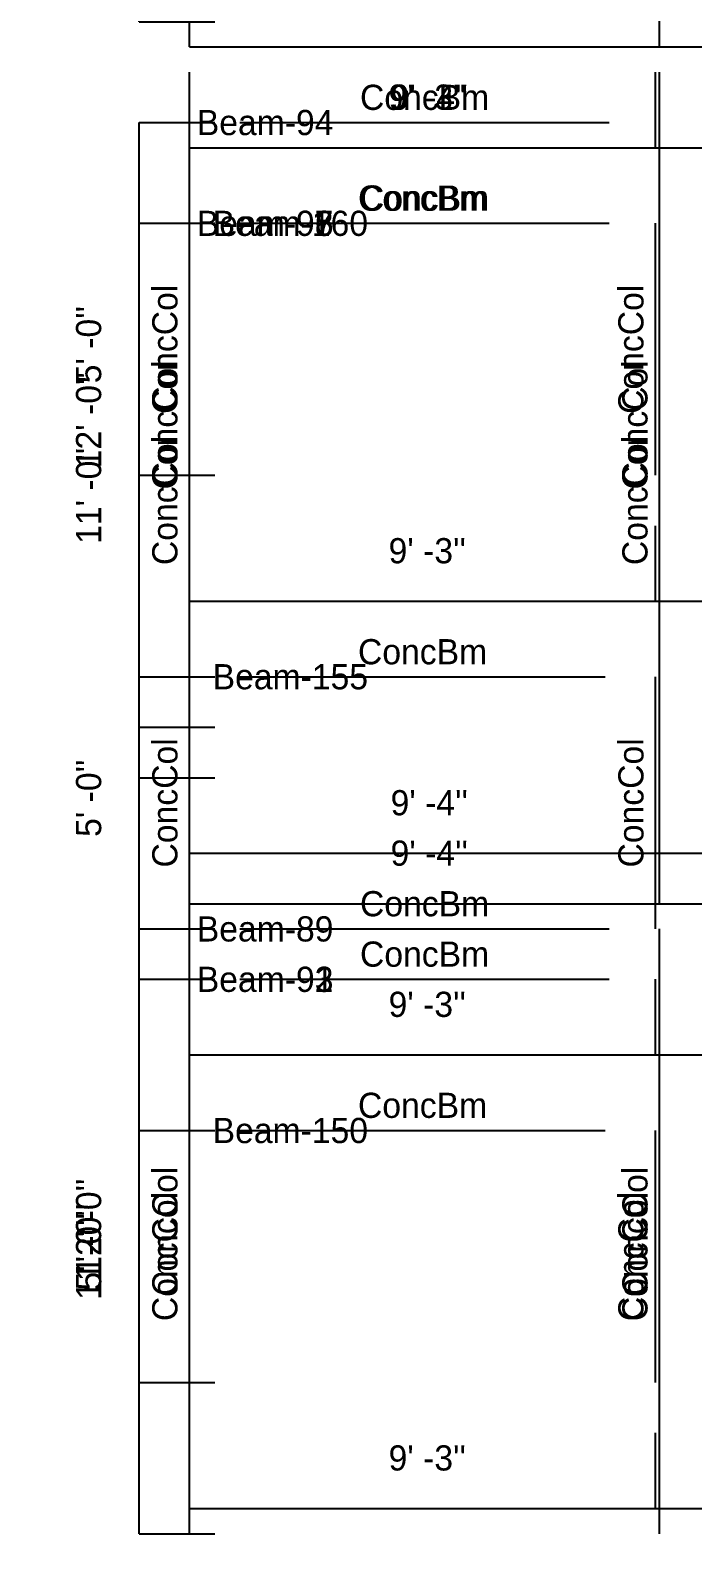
# Model space of a CAD drawing. Extents: x -38 to 2998, y -195 to 11529.
# Drawn here: x -38 to 119.9, y 2926.5 to 3286 of the extents above; entities that cross this region are included whole.
import ezdxf
from ezdxf.enums import TextEntityAlignment as Align

# ---------------------------------------------------------------- set-up
doc = ezdxf.new("R2010")
doc.units = 0
doc.header["$MEASUREMENT"] = 0
doc.layers.get('0').update_dxf_attribs({"linetype": 'CONTINUOUS'})
for name, color, linetype in [('CENTERLINES', 7, 'CONTINUOUS'), ('DIMENSIONS', 4, 'CONTINUOUS'), ('TEXT', 5, 'CONTINUOUS')]:
    doc.layers.add(name, color=color, linetype=linetype)
doc.dimstyles.get("Standard").update_dxf_attribs({"dimtxt": 0.18, "dimasz": 0.18, "dimexe": 0.18, "dimexo": 0.0625, "dimgap": 0.09, "dimtad": 0, "dimtih": 1, "dimtoh": 1, "dimdec": 4, "dimzin": 0, "dimtxsty": 'STANDARD', "dimcen": 0.09, "dimazin": 3, "dimtfac": 1, "dimtdec": 4, "dimtofl": 0, "dimtmove": 0, "dimatfit": 3, "dimtolj": 1, "dimtzin": 0})

# ---------------------------------------------------------------- blocks, each defined once
blk = doc.blocks.new('*D7762')
at = {"color": 1, "linetype": 'BYBLOCK'}
for points in [[(-8.29, 3068.29), (-7.23, 3067.23), (-16.77, 3076.77), (-15.71, 3075.71)], [(-8.29, 2924.29), (-7.23, 2923.23), (-16.77, 2932.77), (-15.71, 2931.71)]]:
    blk.add_solid(points, dxfattribs=at)
at = {"layer": 'DIMENSIONS', "color": 9, "linetype": 'BYBLOCK'}
for p, q in [((-12, 3072), (6, 3072)), ((-12, 2928), (6, 2928))]:
    blk.add_line(p, q, dxfattribs=at)
at = {"layer": 'DIMENSIONS', "color": 0, "linetype": 'BYBLOCK'}
blk.add_line((-12, 2928), (-12, 3072), dxfattribs=at)
at = {"layer": 'DIMENSIONS', "color": 0, "linetype": 'BYBLOCK', "insert": (-24, 3000), "char_height": 6, "attachment_point": 5, "rotation": 90}
blk.add_mtext("\\A1; 12' -0''", dxfattribs=at)
blk = doc.blocks.new('*D7763')
at = {"color": 1, "linetype": 'BYBLOCK'}
for points in [[(4.77, 3094.77), (3.71, 3093.71), (-3.71, 3086.29), (-4.77, 3085.23)], [(116.73, 3094.77), (115.67, 3093.71), (108.25, 3086.29), (107.19, 3085.23)]]:
    blk.add_solid(points, dxfattribs=at)
at = {"layer": 'DIMENSIONS', "color": 9, "linetype": 'BYBLOCK'}
for p, q in [((0, 3090), (0, 3108)), ((111.96, 3090), (111.96, 3108))]:
    blk.add_line(p, q, dxfattribs=at)
at = {"layer": 'DIMENSIONS', "color": 0, "linetype": 'BYBLOCK'}
blk.add_line((0, 3090), (111.96, 3090), dxfattribs=at)
at = {"layer": 'DIMENSIONS', "color": 0, "linetype": 'BYBLOCK', "insert": (55.98, 3102), "char_height": 6, "attachment_point": 5}
blk.add_mtext("\\A1; 9' -4''", dxfattribs=at)
blk = doc.blocks.new('*D7764')
at = {"color": 1, "linetype": 'BYBLOCK'}
for points in [[(116.73, 3094.77), (115.67, 3093.71), (108.25, 3086.29), (107.19, 3085.23)], [(236.73, 3094.77), (235.67, 3093.71), (228.25, 3086.29), (227.19, 3085.23)]]:
    blk.add_solid(points, dxfattribs=at)
at = {"layer": 'DIMENSIONS', "color": 9, "linetype": 'BYBLOCK'}
for p, q in [((111.96, 3090), (111.96, 3108)), ((231.96, 3090), (231.96, 3108))]:
    blk.add_line(p, q, dxfattribs=at)
at = {"layer": 'DIMENSIONS', "color": 0, "linetype": 'BYBLOCK'}
blk.add_line((111.96, 3090), (231.96, 3090), dxfattribs=at)
at = {"layer": 'DIMENSIONS', "color": 0, "linetype": 'BYBLOCK', "insert": (171.96, 3102), "char_height": 6, "attachment_point": 5}
blk.add_mtext("\\A1; 10' -0''", dxfattribs=at)
blk = doc.blocks.new('*D7783')
at = {"color": 1, "linetype": 'BYBLOCK'}
for points in [[(-8.29, 3260.29), (-7.23, 3259.23), (-16.77, 3268.77), (-15.71, 3267.71)], [(-8.29, 3116.29), (-7.23, 3115.23), (-16.77, 3124.77), (-15.71, 3123.71)]]:
    blk.add_solid(points, dxfattribs=at)
at = {"layer": 'DIMENSIONS', "color": 9, "linetype": 'BYBLOCK'}
for p, q in [((-12, 3264), (6, 3264)), ((-12, 3120), (6, 3120))]:
    blk.add_line(p, q, dxfattribs=at)
at = {"layer": 'DIMENSIONS', "color": 0, "linetype": 'BYBLOCK'}
blk.add_line((-12, 3120), (-12, 3264), dxfattribs=at)
at = {"layer": 'DIMENSIONS', "color": 0, "linetype": 'BYBLOCK', "insert": (-24, 3192), "char_height": 6, "attachment_point": 5, "rotation": 90}
blk.add_mtext("\\A1; 12' -0''", dxfattribs=at)
blk = doc.blocks.new('*D7784')
at = {"color": 1, "linetype": 'BYBLOCK'}
for points in [[(4.77, 3286.77), (3.71, 3285.71), (-3.71, 3278.29), (-4.77, 3277.23)], [(116.73, 3286.77), (115.67, 3285.71), (108.25, 3278.29), (107.19, 3277.23)]]:
    blk.add_solid(points, dxfattribs=at)
at = {"layer": 'DIMENSIONS', "color": 9, "linetype": 'BYBLOCK'}
for p, q in [((0, 3282), (0, 3300)), ((111.96, 3282), (111.96, 3300))]:
    blk.add_line(p, q, dxfattribs=at)
at = {"layer": 'DIMENSIONS', "color": 0, "linetype": 'BYBLOCK'}
blk.add_line((0, 3282), (111.96, 3282), dxfattribs=at)
at = {"layer": 'DIMENSIONS', "color": 0, "linetype": 'BYBLOCK', "insert": (55.98, 3294), "char_height": 6, "attachment_point": 5}
blk.add_mtext("\\A1; 9' -4''", dxfattribs=at)
blk = doc.blocks.new('*D7785')
at = {"color": 1, "linetype": 'BYBLOCK'}
for points in [[(116.73, 3286.77), (115.67, 3285.71), (108.25, 3278.29), (107.19, 3277.23)], [(236.73, 3286.77), (235.67, 3285.71), (228.25, 3278.29), (227.19, 3277.23)]]:
    blk.add_solid(points, dxfattribs=at)
at = {"layer": 'DIMENSIONS', "color": 9, "linetype": 'BYBLOCK'}
for p, q in [((111.96, 3282), (111.96, 3300)), ((231.96, 3282), (231.96, 3300))]:
    blk.add_line(p, q, dxfattribs=at)
at = {"layer": 'DIMENSIONS', "color": 0, "linetype": 'BYBLOCK'}
blk.add_line((111.96, 3282), (231.96, 3282), dxfattribs=at)
at = {"layer": 'DIMENSIONS', "color": 0, "linetype": 'BYBLOCK', "insert": (171.96, 3294), "char_height": 6, "attachment_point": 5}
blk.add_mtext("\\A1; 10' -0''", dxfattribs=at)
blk = doc.blocks.new('*D8253')
at = {"color": 1, "linetype": 'BYBLOCK'}
for points in [[(-8.29, 3056.29), (-7.23, 3055.23), (-16.77, 3064.77), (-15.71, 3063.71)], [(-8.29, 2924.29), (-7.23, 2923.23), (-16.77, 2932.77), (-15.71, 2931.71)]]:
    blk.add_solid(points, dxfattribs=at)
at = {"layer": 'DIMENSIONS', "color": 9, "linetype": 'BYBLOCK'}
for p, q in [((-12, 3060), (6, 3060)), ((-12, 2928), (6, 2928))]:
    blk.add_line(p, q, dxfattribs=at)
at = {"layer": 'DIMENSIONS', "color": 0, "linetype": 'BYBLOCK'}
blk.add_line((-12, 2928), (-12, 3060), dxfattribs=at)
at = {"layer": 'DIMENSIONS', "color": 0, "linetype": 'BYBLOCK', "insert": (-24, 2994), "char_height": 6, "attachment_point": 5, "rotation": 90}
blk.add_mtext("\\A1; 11' -0''", dxfattribs=at)
blk = doc.blocks.new('*D8254')
at = {"color": 1, "linetype": 'BYBLOCK'}
for points in [[(4.77, 3082.77), (3.71, 3081.71), (-3.71, 3074.29), (-4.77, 3073.23)], [(116.73, 3082.77), (115.67, 3081.71), (108.25, 3074.29), (107.19, 3073.23)]]:
    blk.add_solid(points, dxfattribs=at)
at = {"layer": 'DIMENSIONS', "color": 9, "linetype": 'BYBLOCK'}
for p, q in [((0, 3078), (0, 3096)), ((111.96, 3078), (111.96, 3096))]:
    blk.add_line(p, q, dxfattribs=at)
at = {"layer": 'DIMENSIONS', "color": 0, "linetype": 'BYBLOCK'}
blk.add_line((0, 3078), (111.96, 3078), dxfattribs=at)
at = {"layer": 'DIMENSIONS', "color": 0, "linetype": 'BYBLOCK', "insert": (55.98, 3090), "char_height": 6, "attachment_point": 5}
blk.add_mtext("\\A1; 9' -4''", dxfattribs=at)
blk = doc.blocks.new('*D8255')
at = {"color": 1, "linetype": 'BYBLOCK'}
for points in [[(116.73, 3082.77), (115.67, 3081.71), (108.25, 3074.29), (107.19, 3073.23)], [(236.73, 3082.77), (235.67, 3081.71), (228.25, 3074.29), (227.19, 3073.23)]]:
    blk.add_solid(points, dxfattribs=at)
at = {"layer": 'DIMENSIONS', "color": 9, "linetype": 'BYBLOCK'}
for p, q in [((111.96, 3078), (111.96, 3096)), ((231.96, 3078), (231.96, 3096))]:
    blk.add_line(p, q, dxfattribs=at)
at = {"layer": 'DIMENSIONS', "color": 0, "linetype": 'BYBLOCK'}
blk.add_line((111.96, 3078), (231.96, 3078), dxfattribs=at)
at = {"layer": 'DIMENSIONS', "color": 0, "linetype": 'BYBLOCK', "insert": (171.96, 3090), "char_height": 6, "attachment_point": 5}
blk.add_mtext("\\A1; 10' -0''", dxfattribs=at)
blk = doc.blocks.new('*D8274')
at = {"color": 1, "linetype": 'BYBLOCK'}
for points in [[(-8.29, 3236.29), (-7.23, 3235.23), (-16.77, 3244.77), (-15.71, 3243.71)], [(-8.29, 3104.29), (-7.23, 3103.23), (-16.77, 3112.77), (-15.71, 3111.71)]]:
    blk.add_solid(points, dxfattribs=at)
at = {"layer": 'DIMENSIONS', "color": 9, "linetype": 'BYBLOCK'}
for p, q in [((-12, 3240), (6, 3240)), ((-12, 3108), (6, 3108))]:
    blk.add_line(p, q, dxfattribs=at)
at = {"layer": 'DIMENSIONS', "color": 0, "linetype": 'BYBLOCK'}
blk.add_line((-12, 3108), (-12, 3240), dxfattribs=at)
at = {"layer": 'DIMENSIONS', "color": 0, "linetype": 'BYBLOCK', "insert": (-24, 3174), "char_height": 6, "attachment_point": 5, "rotation": 90}
blk.add_mtext("\\A1; 11' -0''", dxfattribs=at)
blk = doc.blocks.new('*D8275')
at = {"color": 1, "linetype": 'BYBLOCK'}
for points in [[(4.77, 3262.77), (3.71, 3261.71), (-3.71, 3254.29), (-4.77, 3253.23)], [(116.73, 3262.77), (115.67, 3261.71), (108.25, 3254.29), (107.19, 3253.23)]]:
    blk.add_solid(points, dxfattribs=at)
at = {"layer": 'DIMENSIONS', "color": 9, "linetype": 'BYBLOCK'}
for p, q in [((0, 3258), (0, 3276)), ((111.96, 3258), (111.96, 3276))]:
    blk.add_line(p, q, dxfattribs=at)
at = {"layer": 'DIMENSIONS', "color": 0, "linetype": 'BYBLOCK'}
blk.add_line((0, 3258), (111.96, 3258), dxfattribs=at)
at = {"layer": 'DIMENSIONS', "color": 0, "linetype": 'BYBLOCK', "insert": (55.98, 3270), "char_height": 6, "attachment_point": 5}
blk.add_mtext("\\A1; 9' -4''", dxfattribs=at)
blk = doc.blocks.new('*D8276')
at = {"color": 1, "linetype": 'BYBLOCK'}
for points in [[(116.73, 3262.77), (115.67, 3261.71), (108.25, 3254.29), (107.19, 3253.23)], [(236.73, 3262.77), (235.67, 3261.71), (228.25, 3254.29), (227.19, 3253.23)]]:
    blk.add_solid(points, dxfattribs=at)
at = {"layer": 'DIMENSIONS', "color": 9, "linetype": 'BYBLOCK'}
for p, q in [((111.96, 3258), (111.96, 3276)), ((231.96, 3258), (231.96, 3276))]:
    blk.add_line(p, q, dxfattribs=at)
at = {"layer": 'DIMENSIONS', "color": 0, "linetype": 'BYBLOCK'}
blk.add_line((111.96, 3258), (231.96, 3258), dxfattribs=at)
at = {"layer": 'DIMENSIONS', "color": 0, "linetype": 'BYBLOCK', "insert": (171.96, 3270), "char_height": 6, "attachment_point": 5}
blk.add_mtext("\\A1; 10' -0''", dxfattribs=at)
blk = doc.blocks.new('*D8295')
at = {"color": 1, "linetype": 'BYBLOCK'}
for points in [[(-8.29, 3416.29), (-7.23, 3415.23), (-16.77, 3424.77), (-15.71, 3423.71)], [(-8.29, 3284.29), (-7.23, 3283.23), (-16.77, 3292.77), (-15.71, 3291.71)]]:
    blk.add_solid(points, dxfattribs=at)
at = {"layer": 'DIMENSIONS', "color": 9, "linetype": 'BYBLOCK'}
for p, q in [((-12, 3420), (6, 3420)), ((-12, 3288), (6, 3288))]:
    blk.add_line(p, q, dxfattribs=at)
at = {"layer": 'DIMENSIONS', "color": 0, "linetype": 'BYBLOCK'}
blk.add_line((-12, 3288), (-12, 3420), dxfattribs=at)
at = {"layer": 'DIMENSIONS', "color": 0, "linetype": 'BYBLOCK', "insert": (-24, 3354), "char_height": 6, "attachment_point": 5, "rotation": 90}
blk.add_mtext("\\A1; 11' -0''", dxfattribs=at)
blk = doc.blocks.new('*D8723')
at = {"color": 1, "linetype": 'BYBLOCK'}
for points in [[(-8.29, 3056.29), (-7.23, 3055.23), (-16.77, 3064.77), (-15.71, 3063.71)], [(-8.29, 2924.29), (-7.23, 2923.23), (-16.77, 2932.77), (-15.71, 2931.71)]]:
    blk.add_solid(points, dxfattribs=at)
at = {"layer": 'DIMENSIONS', "color": 9, "linetype": 'BYBLOCK'}
for p, q in [((-12, 3060), (6, 3060)), ((-12, 2928), (6, 2928))]:
    blk.add_line(p, q, dxfattribs=at)
at = {"layer": 'DIMENSIONS', "color": 0, "linetype": 'BYBLOCK'}
blk.add_line((-12, 2928), (-12, 3060), dxfattribs=at)
at = {"layer": 'DIMENSIONS', "color": 0, "linetype": 'BYBLOCK', "insert": (-24, 2994), "char_height": 6, "attachment_point": 5, "rotation": 90}
blk.add_mtext("\\A1; 11' -0''", dxfattribs=at)
blk = doc.blocks.new('*D8724')
at = {"color": 1, "linetype": 'BYBLOCK'}
for points in [[(4.77, 3082.77), (3.71, 3081.71), (-3.71, 3074.29), (-4.77, 3073.23)], [(116.73, 3082.77), (115.67, 3081.71), (108.25, 3074.29), (107.19, 3073.23)]]:
    blk.add_solid(points, dxfattribs=at)
at = {"layer": 'DIMENSIONS', "color": 9, "linetype": 'BYBLOCK'}
for p, q in [((0, 3078), (0, 3096)), ((111.96, 3078), (111.96, 3096))]:
    blk.add_line(p, q, dxfattribs=at)
at = {"layer": 'DIMENSIONS', "color": 0, "linetype": 'BYBLOCK'}
blk.add_line((0, 3078), (111.96, 3078), dxfattribs=at)
at = {"layer": 'DIMENSIONS', "color": 0, "linetype": 'BYBLOCK', "insert": (55.98, 3090), "char_height": 6, "attachment_point": 5}
blk.add_mtext("\\A1; 9' -4''", dxfattribs=at)
blk = doc.blocks.new('*D8725')
at = {"color": 1, "linetype": 'BYBLOCK'}
for points in [[(116.73, 3082.77), (115.67, 3081.71), (108.25, 3074.29), (107.19, 3073.23)], [(236.73, 3082.77), (235.67, 3081.71), (228.25, 3074.29), (227.19, 3073.23)]]:
    blk.add_solid(points, dxfattribs=at)
at = {"layer": 'DIMENSIONS', "color": 9, "linetype": 'BYBLOCK'}
for p, q in [((111.96, 3078), (111.96, 3096)), ((231.96, 3078), (231.96, 3096))]:
    blk.add_line(p, q, dxfattribs=at)
at = {"layer": 'DIMENSIONS', "color": 0, "linetype": 'BYBLOCK'}
blk.add_line((111.96, 3078), (231.96, 3078), dxfattribs=at)
at = {"layer": 'DIMENSIONS', "color": 0, "linetype": 'BYBLOCK', "insert": (171.96, 3090), "char_height": 6, "attachment_point": 5}
blk.add_mtext("\\A1; 10' -0''", dxfattribs=at)
blk = doc.blocks.new('*D8744')
at = {"color": 1, "linetype": 'BYBLOCK'}
for points in [[(-8.29, 3236.29), (-7.23, 3235.23), (-16.77, 3244.77), (-15.71, 3243.71)], [(-8.29, 3104.29), (-7.23, 3103.23), (-16.77, 3112.77), (-15.71, 3111.71)]]:
    blk.add_solid(points, dxfattribs=at)
at = {"layer": 'DIMENSIONS', "color": 9, "linetype": 'BYBLOCK'}
for p, q in [((-12, 3240), (6, 3240)), ((-12, 3108), (6, 3108))]:
    blk.add_line(p, q, dxfattribs=at)
at = {"layer": 'DIMENSIONS', "color": 0, "linetype": 'BYBLOCK'}
blk.add_line((-12, 3108), (-12, 3240), dxfattribs=at)
at = {"layer": 'DIMENSIONS', "color": 0, "linetype": 'BYBLOCK', "insert": (-24, 3174), "char_height": 6, "attachment_point": 5, "rotation": 90}
blk.add_mtext("\\A1; 11' -0''", dxfattribs=at)
blk = doc.blocks.new('*D8745')
at = {"color": 1, "linetype": 'BYBLOCK'}
for points in [[(4.77, 3262.77), (3.71, 3261.71), (-3.71, 3254.29), (-4.77, 3253.23)], [(116.73, 3262.77), (115.67, 3261.71), (108.25, 3254.29), (107.19, 3253.23)]]:
    blk.add_solid(points, dxfattribs=at)
at = {"layer": 'DIMENSIONS', "color": 9, "linetype": 'BYBLOCK'}
for p, q in [((0, 3258), (0, 3276)), ((111.96, 3258), (111.96, 3276))]:
    blk.add_line(p, q, dxfattribs=at)
at = {"layer": 'DIMENSIONS', "color": 0, "linetype": 'BYBLOCK'}
blk.add_line((0, 3258), (111.96, 3258), dxfattribs=at)
at = {"layer": 'DIMENSIONS', "color": 0, "linetype": 'BYBLOCK', "insert": (55.98, 3270), "char_height": 6, "attachment_point": 5}
blk.add_mtext("\\A1; 9' -4''", dxfattribs=at)
blk = doc.blocks.new('*D8746')
at = {"color": 1, "linetype": 'BYBLOCK'}
for points in [[(116.73, 3262.77), (115.67, 3261.71), (108.25, 3254.29), (107.19, 3253.23)], [(236.73, 3262.77), (235.67, 3261.71), (228.25, 3254.29), (227.19, 3253.23)]]:
    blk.add_solid(points, dxfattribs=at)
at = {"layer": 'DIMENSIONS', "color": 9, "linetype": 'BYBLOCK'}
for p, q in [((111.96, 3258), (111.96, 3276)), ((231.96, 3258), (231.96, 3276))]:
    blk.add_line(p, q, dxfattribs=at)
at = {"layer": 'DIMENSIONS', "color": 0, "linetype": 'BYBLOCK'}
blk.add_line((111.96, 3258), (231.96, 3258), dxfattribs=at)
at = {"layer": 'DIMENSIONS', "color": 0, "linetype": 'BYBLOCK', "insert": (171.96, 3270), "char_height": 6, "attachment_point": 5}
blk.add_mtext("\\A1; 10' -0''", dxfattribs=at)
blk = doc.blocks.new('*D8765')
at = {"color": 1, "linetype": 'BYBLOCK'}
for points in [[(-8.29, 3416.29), (-7.23, 3415.23), (-16.77, 3424.77), (-15.71, 3423.71)], [(-8.29, 3284.29), (-7.23, 3283.23), (-16.77, 3292.77), (-15.71, 3291.71)]]:
    blk.add_solid(points, dxfattribs=at)
at = {"layer": 'DIMENSIONS', "color": 9, "linetype": 'BYBLOCK'}
for p, q in [((-12, 3420), (6, 3420)), ((-12, 3288), (6, 3288))]:
    blk.add_line(p, q, dxfattribs=at)
at = {"layer": 'DIMENSIONS', "color": 0, "linetype": 'BYBLOCK'}
blk.add_line((-12, 3288), (-12, 3420), dxfattribs=at)
at = {"layer": 'DIMENSIONS', "color": 0, "linetype": 'BYBLOCK', "insert": (-24, 3354), "char_height": 6, "attachment_point": 5, "rotation": 90}
blk.add_mtext("\\A1; 11' -0''", dxfattribs=at)
blk = doc.blocks.new('*D9193')
at = {"color": 1, "linetype": 'BYBLOCK'}
for points in [[(-8.29, 3056.29), (-7.23, 3055.23), (-16.77, 3064.77), (-15.71, 3063.71)], [(-8.29, 2924.29), (-7.23, 2923.23), (-16.77, 2932.77), (-15.71, 2931.71)]]:
    blk.add_solid(points, dxfattribs=at)
at = {"layer": 'DIMENSIONS', "color": 9, "linetype": 'BYBLOCK'}
for p, q in [((-12, 3060), (6, 3060)), ((-12, 2928), (6, 2928))]:
    blk.add_line(p, q, dxfattribs=at)
at = {"layer": 'DIMENSIONS', "color": 0, "linetype": 'BYBLOCK'}
blk.add_line((-12, 2928), (-12, 3060), dxfattribs=at)
at = {"layer": 'DIMENSIONS', "color": 0, "linetype": 'BYBLOCK', "insert": (-24, 2994), "char_height": 6, "attachment_point": 5, "rotation": 90}
blk.add_mtext("\\A1; 11' -0''", dxfattribs=at)
blk = doc.blocks.new('*D9194')
at = {"color": 1, "linetype": 'BYBLOCK'}
for points in [[(4.77, 3082.77), (3.71, 3081.71), (-3.71, 3074.29), (-4.77, 3073.23)], [(116.73, 3082.77), (115.67, 3081.71), (108.25, 3074.29), (107.19, 3073.23)]]:
    blk.add_solid(points, dxfattribs=at)
at = {"layer": 'DIMENSIONS', "color": 9, "linetype": 'BYBLOCK'}
for p, q in [((0, 3078), (0, 3096)), ((111.96, 3078), (111.96, 3096))]:
    blk.add_line(p, q, dxfattribs=at)
at = {"layer": 'DIMENSIONS', "color": 0, "linetype": 'BYBLOCK'}
blk.add_line((0, 3078), (111.96, 3078), dxfattribs=at)
at = {"layer": 'DIMENSIONS', "color": 0, "linetype": 'BYBLOCK', "insert": (55.98, 3090), "char_height": 6, "attachment_point": 5}
blk.add_mtext("\\A1; 9' -4''", dxfattribs=at)
blk = doc.blocks.new('*D9195')
at = {"color": 1, "linetype": 'BYBLOCK'}
for points in [[(116.73, 3082.77), (115.67, 3081.71), (108.25, 3074.29), (107.19, 3073.23)], [(236.73, 3082.77), (235.67, 3081.71), (228.25, 3074.29), (227.19, 3073.23)]]:
    blk.add_solid(points, dxfattribs=at)
at = {"layer": 'DIMENSIONS', "color": 9, "linetype": 'BYBLOCK'}
for p, q in [((111.96, 3078), (111.96, 3096)), ((231.96, 3078), (231.96, 3096))]:
    blk.add_line(p, q, dxfattribs=at)
at = {"layer": 'DIMENSIONS', "color": 0, "linetype": 'BYBLOCK'}
blk.add_line((111.96, 3078), (231.96, 3078), dxfattribs=at)
at = {"layer": 'DIMENSIONS', "color": 0, "linetype": 'BYBLOCK', "insert": (171.96, 3090), "char_height": 6, "attachment_point": 5}
blk.add_mtext("\\A1; 10' -0''", dxfattribs=at)
blk = doc.blocks.new('*D9214')
at = {"color": 1, "linetype": 'BYBLOCK'}
for points in [[(-8.29, 3236.29), (-7.23, 3235.23), (-16.77, 3244.77), (-15.71, 3243.71)], [(-8.29, 3104.29), (-7.23, 3103.23), (-16.77, 3112.77), (-15.71, 3111.71)]]:
    blk.add_solid(points, dxfattribs=at)
at = {"layer": 'DIMENSIONS', "color": 9, "linetype": 'BYBLOCK'}
for p, q in [((-12, 3240), (6, 3240)), ((-12, 3108), (6, 3108))]:
    blk.add_line(p, q, dxfattribs=at)
at = {"layer": 'DIMENSIONS', "color": 0, "linetype": 'BYBLOCK'}
blk.add_line((-12, 3108), (-12, 3240), dxfattribs=at)
at = {"layer": 'DIMENSIONS', "color": 0, "linetype": 'BYBLOCK', "insert": (-24, 3174), "char_height": 6, "attachment_point": 5, "rotation": 90}
blk.add_mtext("\\A1; 11' -0''", dxfattribs=at)
blk = doc.blocks.new('*D9215')
at = {"color": 1, "linetype": 'BYBLOCK'}
for points in [[(4.77, 3262.77), (3.71, 3261.71), (-3.71, 3254.29), (-4.77, 3253.23)], [(116.73, 3262.77), (115.67, 3261.71), (108.25, 3254.29), (107.19, 3253.23)]]:
    blk.add_solid(points, dxfattribs=at)
at = {"layer": 'DIMENSIONS', "color": 9, "linetype": 'BYBLOCK'}
for p, q in [((0, 3258), (0, 3276)), ((111.96, 3258), (111.96, 3276))]:
    blk.add_line(p, q, dxfattribs=at)
at = {"layer": 'DIMENSIONS', "color": 0, "linetype": 'BYBLOCK'}
blk.add_line((0, 3258), (111.96, 3258), dxfattribs=at)
at = {"layer": 'DIMENSIONS', "color": 0, "linetype": 'BYBLOCK', "insert": (55.98, 3270), "char_height": 6, "attachment_point": 5}
blk.add_mtext("\\A1; 9' -4''", dxfattribs=at)
blk = doc.blocks.new('*D9216')
at = {"color": 1, "linetype": 'BYBLOCK'}
for points in [[(116.73, 3262.77), (115.67, 3261.71), (108.25, 3254.29), (107.19, 3253.23)], [(236.73, 3262.77), (235.67, 3261.71), (228.25, 3254.29), (227.19, 3253.23)]]:
    blk.add_solid(points, dxfattribs=at)
at = {"layer": 'DIMENSIONS', "color": 9, "linetype": 'BYBLOCK'}
for p, q in [((111.96, 3258), (111.96, 3276)), ((231.96, 3258), (231.96, 3276))]:
    blk.add_line(p, q, dxfattribs=at)
at = {"layer": 'DIMENSIONS', "color": 0, "linetype": 'BYBLOCK'}
blk.add_line((111.96, 3258), (231.96, 3258), dxfattribs=at)
at = {"layer": 'DIMENSIONS', "color": 0, "linetype": 'BYBLOCK', "insert": (171.96, 3270), "char_height": 6, "attachment_point": 5}
blk.add_mtext("\\A1; 10' -0''", dxfattribs=at)
blk = doc.blocks.new('*D9235')
at = {"color": 1, "linetype": 'BYBLOCK'}
for points in [[(-8.29, 3416.29), (-7.23, 3415.23), (-16.77, 3424.77), (-15.71, 3423.71)], [(-8.29, 3284.29), (-7.23, 3283.23), (-16.77, 3292.77), (-15.71, 3291.71)]]:
    blk.add_solid(points, dxfattribs=at)
at = {"layer": 'DIMENSIONS', "color": 9, "linetype": 'BYBLOCK'}
for p, q in [((-12, 3420), (6, 3420)), ((-12, 3288), (6, 3288))]:
    blk.add_line(p, q, dxfattribs=at)
at = {"layer": 'DIMENSIONS', "color": 0, "linetype": 'BYBLOCK'}
blk.add_line((-12, 3288), (-12, 3420), dxfattribs=at)
at = {"layer": 'DIMENSIONS', "color": 0, "linetype": 'BYBLOCK', "insert": (-24, 3354), "char_height": 6, "attachment_point": 5, "rotation": 90}
blk.add_mtext("\\A1; 11' -0''", dxfattribs=at)
blk = doc.blocks.new('*D9762')
at = {"color": 1, "linetype": 'BYBLOCK'}
for points in [[(4.77, 2938.77), (3.71, 2937.71), (-3.71, 2930.29), (-4.77, 2929.23)], [(115.77, 2938.77), (114.71, 2937.71), (107.29, 2930.29), (106.23, 2929.23)]]:
    blk.add_solid(points, dxfattribs=at)
at = {"layer": 'DIMENSIONS', "color": 9, "linetype": 'BYBLOCK'}
for p, q in [((0, 2934), (0, 2952)), ((111, 2934), (111, 2952))]:
    blk.add_line(p, q, dxfattribs=at)
at = {"layer": 'DIMENSIONS', "color": 0, "linetype": 'BYBLOCK'}
blk.add_line((0, 2934), (111, 2934), dxfattribs=at)
at = {"layer": 'DIMENSIONS', "color": 0, "linetype": 'BYBLOCK', "insert": (55.5, 2946), "char_height": 6, "attachment_point": 5}
blk.add_mtext("\\A1; 9' -3''", dxfattribs=at)
blk = doc.blocks.new('*D9763')
at = {"color": 1, "linetype": 'BYBLOCK'}
for points in [[(115.77, 2938.77), (114.71, 2937.71), (107.29, 2930.29), (106.23, 2929.23)], [(244.77, 2938.77), (243.71, 2937.71), (236.29, 2930.29), (235.23, 2929.23)]]:
    blk.add_solid(points, dxfattribs=at)
at = {"layer": 'DIMENSIONS', "color": 9, "linetype": 'BYBLOCK'}
for p, q in [((111, 2934), (111, 2952)), ((240, 2934), (240, 2952))]:
    blk.add_line(p, q, dxfattribs=at)
at = {"layer": 'DIMENSIONS', "color": 0, "linetype": 'BYBLOCK'}
blk.add_line((111, 2934), (240, 2934), dxfattribs=at)
at = {"layer": 'DIMENSIONS', "color": 0, "linetype": 'BYBLOCK', "insert": (175.5, 2946), "char_height": 6, "attachment_point": 5}
blk.add_mtext("\\A1; 11' --3''", dxfattribs=at)
blk = doc.blocks.new('*D9765')
at = {"color": 1, "linetype": 'BYBLOCK'}
for points in [[(-8.29, 3020.29), (-7.23, 3019.23), (-16.77, 3028.77), (-15.71, 3027.71)], [(-8.29, 2960.29), (-7.23, 2959.23), (-16.77, 2968.77), (-15.71, 2967.71)]]:
    blk.add_solid(points, dxfattribs=at)
at = {"layer": 'DIMENSIONS', "color": 9, "linetype": 'BYBLOCK'}
for p, q in [((-12, 3024), (6, 3024)), ((-12, 2964), (6, 2964))]:
    blk.add_line(p, q, dxfattribs=at)
at = {"layer": 'DIMENSIONS', "color": 0, "linetype": 'BYBLOCK'}
blk.add_line((-12, 2964), (-12, 3024), dxfattribs=at)
at = {"layer": 'DIMENSIONS', "color": 0, "linetype": 'BYBLOCK', "insert": (-24, 2994), "char_height": 6, "attachment_point": 5, "rotation": 90}
blk.add_mtext("\\A1; 5' -0''", dxfattribs=at)
blk = doc.blocks.new('*D9766')
at = {"color": 1, "linetype": 'BYBLOCK'}
for points in [[(4.77, 3046.77), (3.71, 3045.71), (-3.71, 3038.29), (-4.77, 3037.23)], [(115.77, 3046.77), (114.71, 3045.71), (107.29, 3038.29), (106.23, 3037.23)]]:
    blk.add_solid(points, dxfattribs=at)
at = {"layer": 'DIMENSIONS', "color": 9, "linetype": 'BYBLOCK'}
for p, q in [((0, 3042), (0, 3060)), ((111, 3042), (111, 3060))]:
    blk.add_line(p, q, dxfattribs=at)
at = {"layer": 'DIMENSIONS', "color": 0, "linetype": 'BYBLOCK'}
blk.add_line((0, 3042), (111, 3042), dxfattribs=at)
at = {"layer": 'DIMENSIONS', "color": 0, "linetype": 'BYBLOCK', "insert": (55.5, 3054), "char_height": 6, "attachment_point": 5}
blk.add_mtext("\\A1; 9' -3''", dxfattribs=at)
blk = doc.blocks.new('*D9767')
at = {"color": 1, "linetype": 'BYBLOCK'}
for points in [[(115.77, 3046.77), (114.71, 3045.71), (107.29, 3038.29), (106.23, 3037.23)], [(244.77, 3046.77), (243.71, 3045.71), (236.29, 3038.29), (235.23, 3037.23)]]:
    blk.add_solid(points, dxfattribs=at)
at = {"layer": 'DIMENSIONS', "color": 9, "linetype": 'BYBLOCK'}
for p, q in [((111, 3042), (111, 3060)), ((240, 3042), (240, 3060))]:
    blk.add_line(p, q, dxfattribs=at)
at = {"layer": 'DIMENSIONS', "color": 0, "linetype": 'BYBLOCK'}
blk.add_line((111, 3042), (240, 3042), dxfattribs=at)
at = {"layer": 'DIMENSIONS', "color": 0, "linetype": 'BYBLOCK', "insert": (175.5, 3054), "char_height": 6, "attachment_point": 5}
blk.add_mtext("\\A1; 11' --3''", dxfattribs=at)
blk = doc.blocks.new('*D9769')
at = {"color": 1, "linetype": 'BYBLOCK'}
for points in [[(-8.29, 3128.29), (-7.23, 3127.23), (-16.77, 3136.77), (-15.71, 3135.71)], [(-8.29, 3068.29), (-7.23, 3067.23), (-16.77, 3076.77), (-15.71, 3075.71)]]:
    blk.add_solid(points, dxfattribs=at)
at = {"layer": 'DIMENSIONS', "color": 9, "linetype": 'BYBLOCK'}
for p, q in [((-12, 3132), (6, 3132)), ((-12, 3072), (6, 3072))]:
    blk.add_line(p, q, dxfattribs=at)
at = {"layer": 'DIMENSIONS', "color": 0, "linetype": 'BYBLOCK'}
blk.add_line((-12, 3072), (-12, 3132), dxfattribs=at)
at = {"layer": 'DIMENSIONS', "color": 0, "linetype": 'BYBLOCK', "insert": (-24, 3102), "char_height": 6, "attachment_point": 5, "rotation": 90}
blk.add_mtext("\\A1; 5' -0''", dxfattribs=at)
blk = doc.blocks.new('*D9770')
at = {"color": 1, "linetype": 'BYBLOCK'}
for points in [[(4.77, 3154.77), (3.71, 3153.71), (-3.71, 3146.29), (-4.77, 3145.23)], [(115.77, 3154.77), (114.71, 3153.71), (107.29, 3146.29), (106.23, 3145.23)]]:
    blk.add_solid(points, dxfattribs=at)
at = {"layer": 'DIMENSIONS', "color": 9, "linetype": 'BYBLOCK'}
for p, q in [((0, 3150), (0, 3168)), ((111, 3150), (111, 3168))]:
    blk.add_line(p, q, dxfattribs=at)
at = {"layer": 'DIMENSIONS', "color": 0, "linetype": 'BYBLOCK'}
blk.add_line((0, 3150), (111, 3150), dxfattribs=at)
at = {"layer": 'DIMENSIONS', "color": 0, "linetype": 'BYBLOCK', "insert": (55.5, 3162), "char_height": 6, "attachment_point": 5}
blk.add_mtext("\\A1; 9' -3''", dxfattribs=at)
blk = doc.blocks.new('*D9771')
at = {"color": 1, "linetype": 'BYBLOCK'}
for points in [[(115.77, 3154.77), (114.71, 3153.71), (107.29, 3146.29), (106.23, 3145.23)], [(244.77, 3154.77), (243.71, 3153.71), (236.29, 3146.29), (235.23, 3145.23)]]:
    blk.add_solid(points, dxfattribs=at)
at = {"layer": 'DIMENSIONS', "color": 9, "linetype": 'BYBLOCK'}
for p, q in [((111, 3150), (111, 3168)), ((240, 3150), (240, 3168))]:
    blk.add_line(p, q, dxfattribs=at)
at = {"layer": 'DIMENSIONS', "color": 0, "linetype": 'BYBLOCK'}
blk.add_line((111, 3150), (240, 3150), dxfattribs=at)
at = {"layer": 'DIMENSIONS', "color": 0, "linetype": 'BYBLOCK', "insert": (175.5, 3162), "char_height": 6, "attachment_point": 5}
blk.add_mtext("\\A1; 11' --3''", dxfattribs=at)
blk = doc.blocks.new('*D9773')
at = {"color": 1, "linetype": 'BYBLOCK'}
for points in [[(-8.29, 3236.29), (-7.23, 3235.23), (-16.77, 3244.77), (-15.71, 3243.71)], [(-8.29, 3176.29), (-7.23, 3175.23), (-16.77, 3184.77), (-15.71, 3183.71)]]:
    blk.add_solid(points, dxfattribs=at)
at = {"layer": 'DIMENSIONS', "color": 9, "linetype": 'BYBLOCK'}
for p, q in [((-12, 3240), (6, 3240)), ((-12, 3180), (6, 3180))]:
    blk.add_line(p, q, dxfattribs=at)
at = {"layer": 'DIMENSIONS', "color": 0, "linetype": 'BYBLOCK'}
blk.add_line((-12, 3180), (-12, 3240), dxfattribs=at)
at = {"layer": 'DIMENSIONS', "color": 0, "linetype": 'BYBLOCK', "insert": (-24, 3210), "char_height": 6, "attachment_point": 5, "rotation": 90}
blk.add_mtext("\\A1; 5' -0''", dxfattribs=at)
blk = doc.blocks.new('*D9774')
at = {"color": 1, "linetype": 'BYBLOCK'}
for points in [[(4.77, 3262.77), (3.71, 3261.71), (-3.71, 3254.29), (-4.77, 3253.23)], [(115.77, 3262.77), (114.71, 3261.71), (107.29, 3254.29), (106.23, 3253.23)]]:
    blk.add_solid(points, dxfattribs=at)
at = {"layer": 'DIMENSIONS', "color": 9, "linetype": 'BYBLOCK'}
for p, q in [((0, 3258), (0, 3276)), ((111, 3258), (111, 3276))]:
    blk.add_line(p, q, dxfattribs=at)
at = {"layer": 'DIMENSIONS', "color": 0, "linetype": 'BYBLOCK'}
blk.add_line((0, 3258), (111, 3258), dxfattribs=at)
at = {"layer": 'DIMENSIONS', "color": 0, "linetype": 'BYBLOCK', "insert": (55.5, 3270), "char_height": 6, "attachment_point": 5}
blk.add_mtext("\\A1; 9' -3''", dxfattribs=at)
blk = doc.blocks.new('*D9775')
at = {"color": 1, "linetype": 'BYBLOCK'}
for points in [[(115.77, 3262.77), (114.71, 3261.71), (107.29, 3254.29), (106.23, 3253.23)], [(244.77, 3262.77), (243.71, 3261.71), (236.29, 3254.29), (235.23, 3253.23)]]:
    blk.add_solid(points, dxfattribs=at)
at = {"layer": 'DIMENSIONS', "color": 9, "linetype": 'BYBLOCK'}
for p, q in [((111, 3258), (111, 3276)), ((240, 3258), (240, 3276))]:
    blk.add_line(p, q, dxfattribs=at)
at = {"layer": 'DIMENSIONS', "color": 0, "linetype": 'BYBLOCK'}
blk.add_line((111, 3258), (240, 3258), dxfattribs=at)
at = {"layer": 'DIMENSIONS', "color": 0, "linetype": 'BYBLOCK', "insert": (175.5, 3270), "char_height": 6, "attachment_point": 5}
blk.add_mtext("\\A1; 11' --3''", dxfattribs=at)
blk = doc.blocks.new('*D9777')
at = {"color": 1, "linetype": 'BYBLOCK'}
for points in [[(-8.29, 3344.29), (-7.23, 3343.23), (-16.77, 3352.77), (-15.71, 3351.71)], [(-8.29, 3284.29), (-7.23, 3283.23), (-16.77, 3292.77), (-15.71, 3291.71)]]:
    blk.add_solid(points, dxfattribs=at)
at = {"layer": 'DIMENSIONS', "color": 9, "linetype": 'BYBLOCK'}
for p, q in [((-12, 3348), (6, 3348)), ((-12, 3288), (6, 3288))]:
    blk.add_line(p, q, dxfattribs=at)
at = {"layer": 'DIMENSIONS', "color": 0, "linetype": 'BYBLOCK'}
blk.add_line((-12, 3288), (-12, 3348), dxfattribs=at)
at = {"layer": 'DIMENSIONS', "color": 0, "linetype": 'BYBLOCK', "insert": (-24, 3318), "char_height": 6, "attachment_point": 5, "rotation": 90}
blk.add_mtext("\\A1; 5' -0''", dxfattribs=at)

msp = doc.modelspace()

# ---------------------------------------------------------------- linework, layer by layer
at = {"layer": 'CENTERLINES', "color": 0, "linetype": 'CONTINUOUS'}
for p, q in [((0, 3120), (0, 3264)), ((12, 3264), (99.96, 3264)), ((111.96, 3120), (111.96, 3264)), ((0, 3108), (0, 3240)), ((0, 3108), (0, 3240)), ((0, 3108), (0, 3240)), ((0, 3180), (0, 3240)), ((12, 3240), (99.96, 3240)), ((12, 3240), (99.96, 3240)), ((12, 3240), (99.96, 3240)), ((12, 3240), (99, 3240)), ((111, 3180), (111, 3240)), ((111.96, 3108), (111.96, 3240)), ((111.96, 3108), (111.96, 3240)), ((111.96, 3108), (111.96, 3240)), ((0, 3072), (0, 3132)), ((12, 3132), (99, 3132)), ((111, 3072), (111, 3132)), ((0, 2928), (0, 3072)), ((12, 3072), (99.96, 3072)), ((111.96, 2928), (111.96, 3072)), ((0, 2928), (0, 3060)), ((0, 2928), (0, 3060)), ((0, 2928), (0, 3060)), ((12, 3060), (99.96, 3060)), ((12, 3060), (99.96, 3060)), ((12, 3060), (99.96, 3060)), ((111.96, 2928), (111.96, 3060)), ((111.96, 2928), (111.96, 3060)), ((111.96, 2928), (111.96, 3060)), ((0, 2964), (0, 3024)), ((12, 3024), (99, 3024)), ((111, 2964), (111, 3024))]:
    msp.add_line(p, q, dxfattribs=at)

# ---------------------------------------------------------------- texts
at = {"layer": 'TEXT', "color": 0}
for s, p in [('ConcBm', (55.98, 3270)), ('Beam-94', (18, 3264)), ('ConcBm', (55.5, 3246)), ('ConcBm', (55.98, 3246)), ('ConcBm', (55.98, 3246)), ('ConcBm', (55.98, 3246)), ('Beam-98', (18, 3240)), ('Beam-97', (18, 3240)), ('Beam-96', (18, 3240)), ('Beam-160', (24, 3240)), ('ConcBm', (55.5, 3138)), ('Beam-155', (24, 3132)), ('ConcBm', (55.98, 3078)), ('Beam-89', (18, 3072)), ('ConcBm', (55.98, 3066)), ('ConcBm', (55.98, 3066)), ('ConcBm', (55.98, 3066)), ('Beam-93', (18, 3060)), ('Beam-92', (18, 3060)), ('Beam-91', (18, 3060)), ('ConcBm', (55.5, 3030)), ('Beam-150', (24, 3024))]:
    msp.add_text(s, height=6, dxfattribs=at).set_placement(p, align=Align.MIDDLE)
for p in [(-6, 3210), (105, 3210), (-6, 3192), (105.96, 3192), (-6, 3174), (-6, 3174), (-6, 3174), (105.96, 3174), (105.96, 3174), (105.96, 3174), (-6, 3102), (105, 3102), (-6, 3000), (105.96, 3000), (-6, 2994), (-6, 2994), (-6, 2994), (-6, 2994), (105, 2994), (105.96, 2994), (105.96, 2994), (105.96, 2994)]:
    msp.add_text('ConcCol', height=6, rotation=90, dxfattribs=at).set_placement(p, align=Align.MIDDLE)

# ---------------------------------------------------------------- dimensions: what is measured, and where the dimension line sits
at = {"layer": 'DIMENSIONS'}
for base, p1, p2, picture, middle in [((-12, 3420), (-24, 3288), (-24, 3420), '*D8295', (-24, 3354)), ((-12, 3420), (-24, 3288), (-24, 3420), '*D8765', (-24, 3354)), ((-12, 3420), (-24, 3288), (-24, 3420), '*D9235', (-24, 3354)), ((-12, 3348), (-24, 3288), (-24, 3348), '*D9777', (-24, 3318)), ((111.96, 3282), (0, 3270), (111.96, 3270), '*D7784', (55.98, 3270)), ((231.96, 3282), (111.96, 3270), (231.96, 3270), '*D7785', (171.96, 3270)), ((111.96, 3258), (0, 3246), (111.96, 3246), '*D8275', (55.98, 3246)), ((111.96, 3258), (0, 3246), (111.96, 3246), '*D8745', (55.98, 3246)), ((111.96, 3258), (0, 3246), (111.96, 3246), '*D9215', (55.98, 3246)), ((111, 3258), (0, 3246), (111, 3246), '*D9774', (55.5, 3246)), ((240, 3258), (111, 3246), (240, 3246), '*D9775', (175.5, 3246)), ((231.96, 3258), (111.96, 3246), (231.96, 3246), '*D8276', (171.96, 3246)), ((231.96, 3258), (111.96, 3246), (231.96, 3246), '*D8746', (171.96, 3246)), ((231.96, 3258), (111.96, 3246), (231.96, 3246), '*D9216', (171.96, 3246)), ((-12, 3264), (-24, 3120), (-24, 3264), '*D7783', (-24, 3192)), ((-12, 3240), (-24, 3108), (-24, 3240), '*D8274', (-24, 3174)), ((-12, 3240), (-24, 3108), (-24, 3240), '*D8744', (-24, 3174)), ((-12, 3240), (-24, 3108), (-24, 3240), '*D9214', (-24, 3174)), ((-12, 3240), (-24, 3180), (-24, 3240), '*D9773', (-24, 3210)), ((111, 3150), (0, 3138), (111, 3138), '*D9770', (55.5, 3138)), ((240, 3150), (111, 3138), (240, 3138), '*D9771', (175.5, 3138)), ((-12, 3132), (-24, 3072), (-24, 3132), '*D9769', (-24, 3102)), ((111.96, 3090), (0, 3078), (111.96, 3078), '*D7763', (55.98, 3078)), ((231.96, 3090), (111.96, 3078), (231.96, 3078), '*D7764', (171.96, 3078)), ((111.96, 3078), (0, 3066), (111.96, 3066), '*D8254', (55.98, 3066)), ((111.96, 3078), (0, 3066), (111.96, 3066), '*D8724', (55.98, 3066)), ((111.96, 3078), (0, 3066), (111.96, 3066), '*D9194', (55.98, 3066)), ((231.96, 3078), (111.96, 3066), (231.96, 3066), '*D8255', (171.96, 3066)), ((231.96, 3078), (111.96, 3066), (231.96, 3066), '*D8725', (171.96, 3066)), ((231.96, 3078), (111.96, 3066), (231.96, 3066), '*D9195', (171.96, 3066)), ((-12, 3072), (-24, 2928), (-24, 3072), '*D7762', (-24, 3000)), ((111, 3042), (0, 3030), (111, 3030), '*D9766', (55.5, 3030)), ((240, 3042), (111, 3030), (240, 3030), '*D9767', (175.5, 3030)), ((-12, 3060), (-24, 2928), (-24, 3060), '*D8253', (-24, 2994)), ((-12, 3060), (-24, 2928), (-24, 3060), '*D8723', (-24, 2994)), ((-12, 3060), (-24, 2928), (-24, 3060), '*D9193', (-24, 2994)), ((-12, 3024), (-24, 2964), (-24, 3024), '*D9765', (-24, 2994)), ((111, 2934), (0, 2922), (111, 2922), '*D9762', (55.5, 2922)), ((240, 2934), (111, 2922), (240, 2922), '*D9763', (175.5, 2922))]:
    dim = msp.add_linear_dim(base=base, p1=p1, p2=p2, dimstyle='STANDARD', dxfattribs=at)
    dim.commit()
    dim.dimension.update_dxf_attribs({"geometry": picture, "text_midpoint": middle})

doc.saveas('drawing.dxf')
